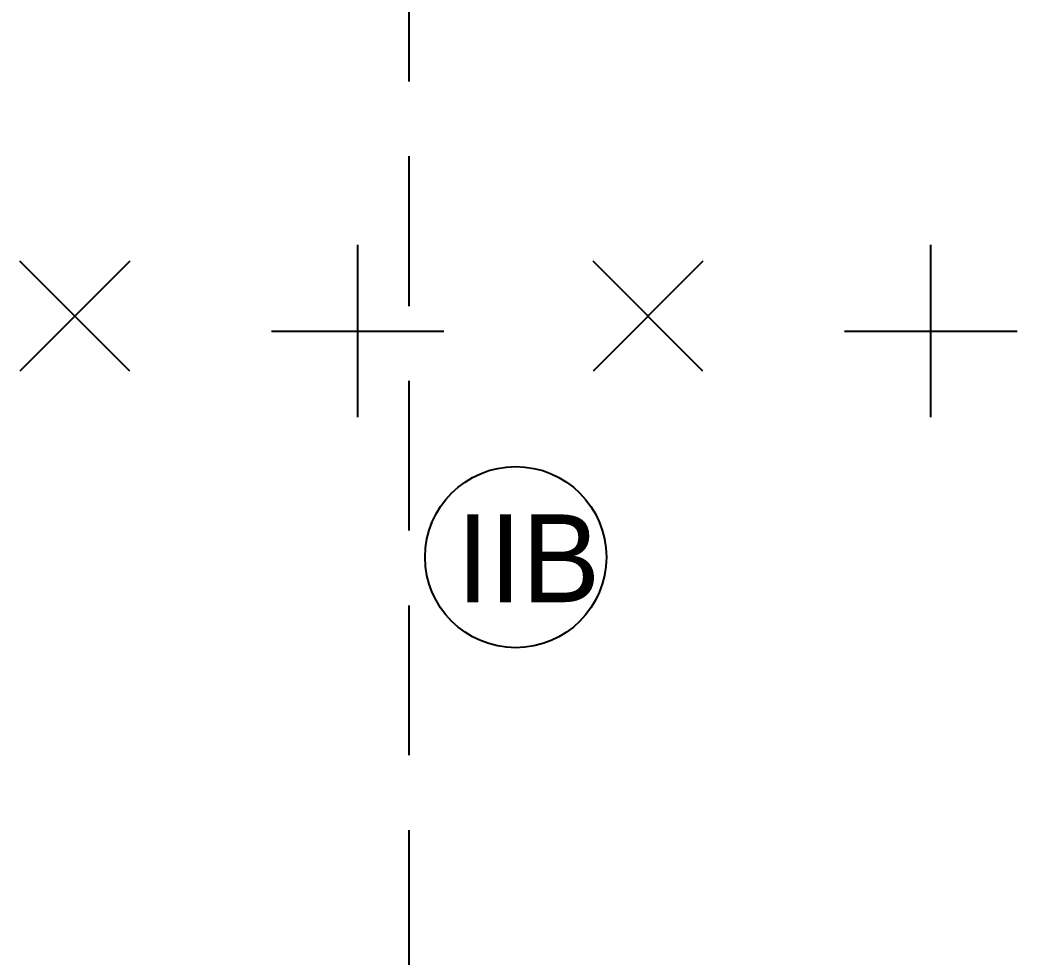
# Model space of a CAD drawing. Header units: inches. Extents: x 444671 to 463716, y 1783086 to 1794968.
# Drawn here: x 457053.01 to 457102.93, y 1787309.49 to 1787356.43 of the extents above; entities that cross this region are included whole.
import ezdxf

# ---------------------------------------------------------------- set-up
doc = ezdxf.new("R2010")
doc.units = ezdxf.units.IN
doc.header["$MEASUREMENT"] = 0
doc.linetypes.add('HIDDEN', pattern=[0.375, 0.25, -0.125])
for name, color, linetype in [('Dchat', 33, 'Continuous'), ('Dong', 252, 'HIDDEN'), ('Thachhoc', 125, 'Continuous')]:
    doc.layers.add(name, color=color, linetype=linetype)
doc.styles.add('VnAvt', font='')
doc.styles.get('VnAvt').set_extended_font_data('.VnAvant')

msp = doc.modelspace()

# ---------------------------------------------------------------- linework, layer by layer
at = {"layer": 'Dchat', "color": 3}
msp.add_circle((457077.8316, 1787329.5264), 4.5375, dxfattribs=at)
at = {"layer": 'Dong', "ltscale": 30}
msp.add_line((457072.4938, 1787038.3548), (457072.4938, 1787483.3352), dxfattribs=at)
at = {"layer": 'Thachhoc'}
for points in [[(457069.9201, 1787336.5317), (457069.9201, 1787345.1717)], [(457098.611, 1787336.5317), (457098.611, 1787345.1717)], [(457058.5086, 1787338.8495), (457053.0101, 1787344.3479)], [(457058.5086, 1787344.3479), (457053.0101, 1787338.8495)], [(457087.1995, 1787338.8495), (457081.701, 1787344.3479)], [(457087.1995, 1787344.3479), (457081.701, 1787338.8495)], [(457065.6001, 1787340.8517), (457074.2401, 1787340.8517)], [(457094.291, 1787340.8517), (457102.931, 1787340.8517)]]:
    msp.add_lwpolyline(points, dxfattribs=at)

# ---------------------------------------------------------------- texts
at = {"layer": 'Dchat', "color": 3, "style": 'VnAvt'}
msp.add_text('IIB', height=4.4, dxfattribs=at).set_placement((457074.8646, 1787327.2693))

doc.saveas('drawing.dxf')
